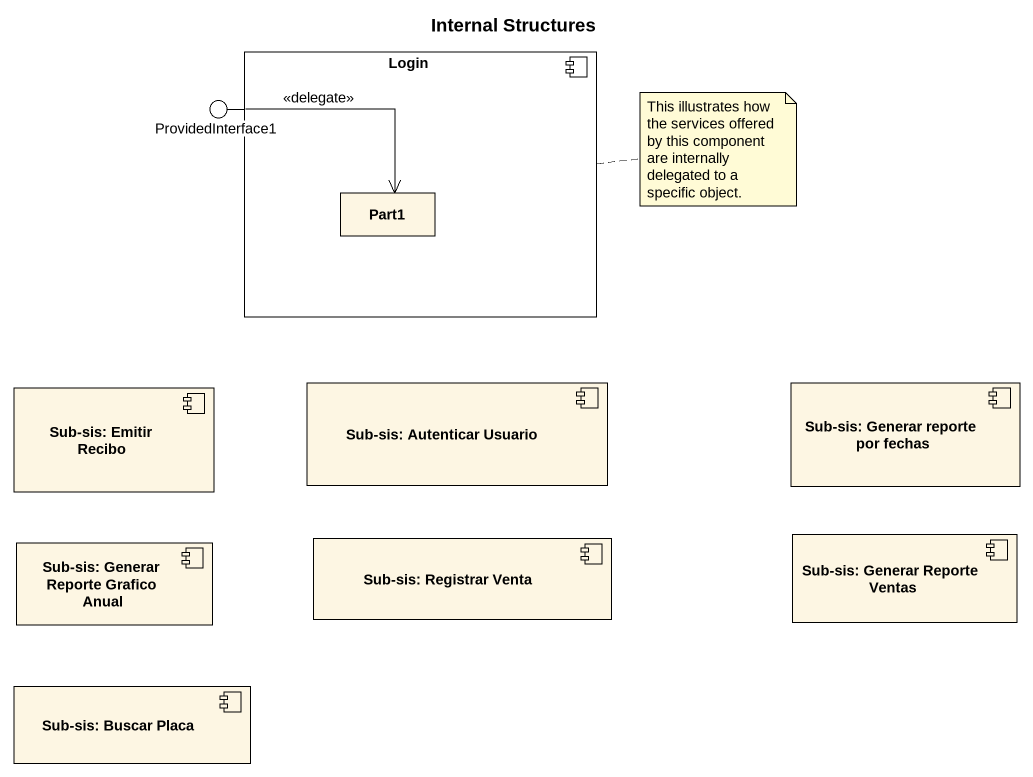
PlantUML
@startuml
title Internal Structures
component Login {
  rectangle Part1
}
() ProvidedInterface1
component "Sub-sis: Emitir Recibo" as Sub_sis_Emitir_Recibo
component "Sub-sis: Autenticar Usuario" as Sub_sis_Autenticar_Usuario
component "Sub-sis: Generar reporte por fechas" as Sub_sis_Generar_reporte_por
component "Sub-sis: Generar Reporte Grafico Anual" as Sub_sis_Generar_Reporte
component "Sub-sis: Registrar Venta" as Sub_sis_Registrar_Venta
component "Sub-sis: Generar Reporte Ventas" as Sub_sis_Generar_Reporte_2
component "Sub-sis: Buscar Placa" as Sub_sis_Buscar_Placa
Login -left- ProvidedInterface1
ProvidedInterface1 --> Part1 : <<delegate>>
note right of Login : This illustrates how the services offered by this component are internally delegated to a specific object.
@enduml
